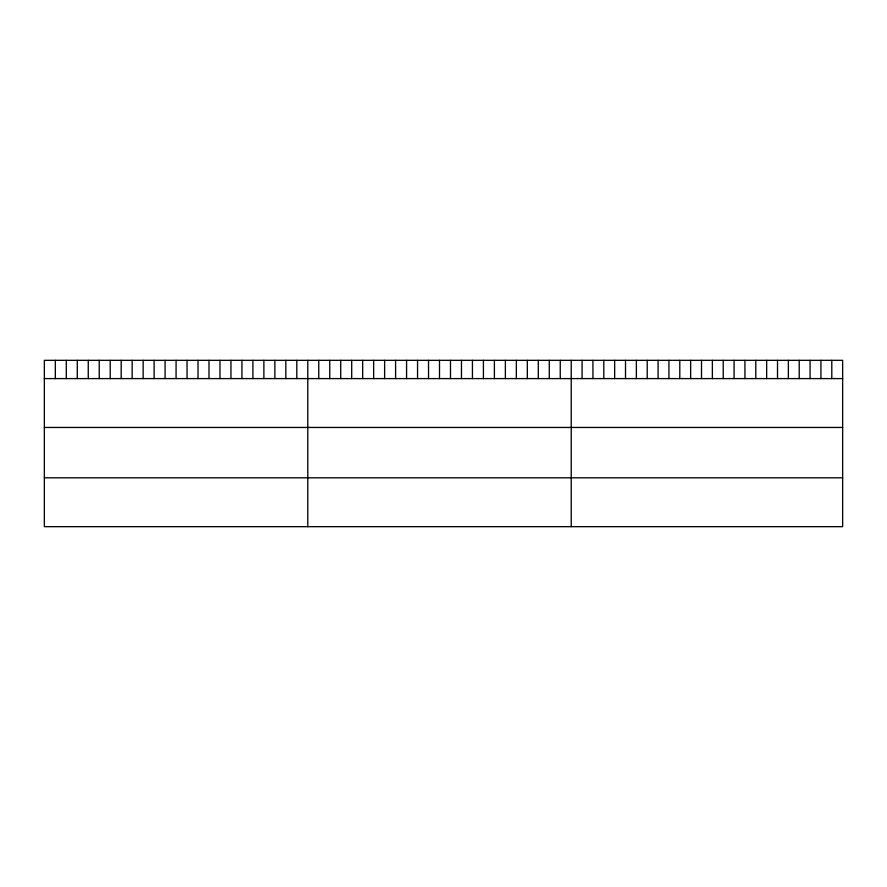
<?xml version="1.0" encoding="UTF-8"?>
<svg xmlns="http://www.w3.org/2000/svg" width="887" height="887" viewBox="0 0 887 887"><rect width="100%" height="100%" fill="white"/><g stroke="black" fill="none" stroke-linecap="round" stroke-linejoin="round"><path stroke-width="1.33" d="M842.65 378.594L842.65 526.667L44.35 526.667L44.35 360.333L842.65 360.333L842.65 378.594L44.35 378.594M44.35 427.456L842.65 427.456M44.35 477.805L842.65 477.805M831.795 360.333L831.795 378.594M820.941 360.333L820.941 378.594M810.075 360.333L810.075 378.594M799.22 360.333L799.22 378.594M788.366 360.333L788.366 378.594M777.511 360.333L777.511 378.594M766.656 360.333L766.656 378.594M755.791 360.333L755.791 378.594M744.936 360.333L744.936 378.594M734.081 360.333L734.081 378.594M723.227 360.333L723.227 378.594M712.372 360.333L712.372 378.594M701.506 360.333L701.506 378.594M690.651 360.333L690.651 378.594M679.797 360.333L679.797 378.594M668.942 360.333L668.942 378.594M658.087 360.333L658.087 378.594M647.222 360.333L647.222 378.594M636.367 360.333L636.367 378.594M625.512 360.333L625.512 378.594M614.658 360.333L614.658 378.594M603.803 360.333L603.803 378.594M592.937 360.333L592.937 378.594M582.083 360.333L582.083 378.594M571.228 360.333L571.228 526.667M560.251 360.333L560.251 378.594M549.275 360.333L549.275 378.594M538.298 360.333L538.298 378.594M527.322 360.333L527.322 378.594M516.345 360.333L516.345 378.594M505.368 360.333L505.368 378.594M494.392 360.333L494.392 378.594M483.415 360.333L483.415 378.594M472.438 360.333L472.438 378.594M461.462 360.333L461.462 378.594M450.485 360.333L450.485 378.594M439.508 360.333L439.508 378.594M428.532 360.333L428.532 378.594M417.555 360.333L417.555 378.594M406.579 360.333L406.579 378.594M395.602 360.333L395.602 378.594M384.625 360.333L384.625 378.594M373.649 360.333L373.649 378.594M362.672 360.333L362.672 378.594M351.695 360.333L351.695 378.594M340.719 360.333L340.719 378.594M329.742 360.333L329.742 378.594M318.766 360.333L318.766 378.594M307.789 360.333L307.789 526.667M296.812 360.333L296.812 378.594M285.836 360.333L285.836 378.594M274.859 360.333L274.859 378.594M263.882 360.333L263.882 378.594M252.906 360.333L252.906 378.594M241.929 360.333L241.929 378.594M230.953 360.333L230.953 378.594M219.976 360.333L219.976 378.594M208.999 360.333L208.999 378.594M198.023 360.333L198.023 378.594M187.046 360.333L187.046 378.594M176.07 360.333L176.07 378.594M165.093 360.333L165.093 378.594M154.116 360.333L154.116 378.594M143.14 360.333L143.14 378.594M132.163 360.333L132.163 378.594M121.186 360.333L121.186 378.594M110.21 360.333L110.21 378.594M99.233 360.333L99.233 378.594M88.256 360.333L88.256 378.594M77.28 360.333L77.28 378.594M66.303 360.333L66.303 378.594M55.327 360.333L55.327 378.594"/></g></svg>
